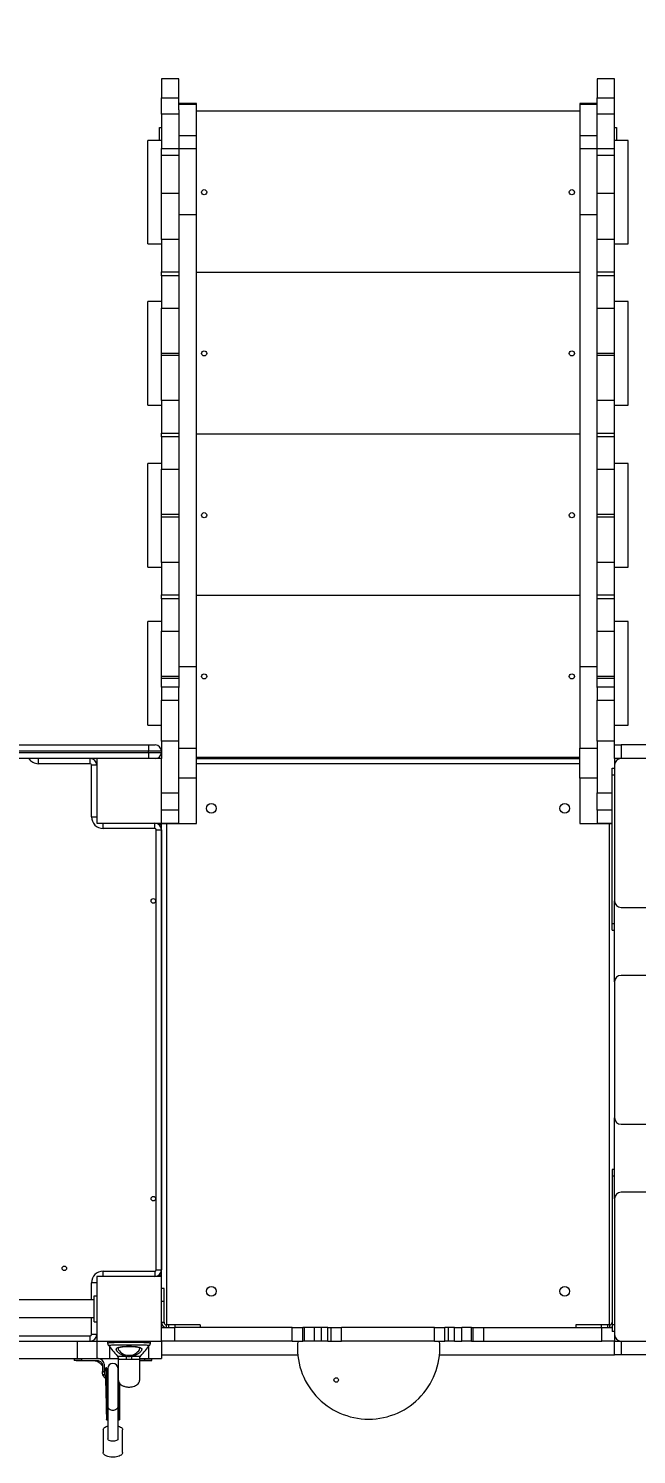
# Model space of a CAD drawing. Header units: millimetres. Extents: x -4213 to 6276, y -6120 to 3870.
# Drawn here: x -50 to 889, y -673 to 1530 of the extents above; entities that cross this region are included whole.
import ezdxf

# ---------------------------------------------------------------- set-up
doc = ezdxf.new("R2010")
doc.units = ezdxf.units.MM
for name, color, linetype in [('DIKOM_ОБЪЕКТ', 7, 'Continuous'), ('DIKOM_РАЗМЕР_ЗОНА', 7, 'Continuous'), ('DIKOM_РАЗМЕР_ОБЪЕКТА', 7, 'Continuous')]:
    doc.layers.add(name, color=color, linetype=linetype)
doc.styles.add('style1', font='arial.ttf', dxfattribs={"width": 0.8})
doc.dimstyles.new('1-50', dxfattribs={"dimtxt": 300, "dimasz": 200, "dimexe": 100, "dimexo": 0, "dimgap": 100, "dimtad": 1, "dimtxsty": 'style1', "dimcen": 200, "dimclrd": 7, "dimclre": 7, "dimclrt": 7, "dimadec": 1, "dimazin": 2, "dimtfac": 1, "dimtmove": 0, "dimatfit": 2, "dimfxl": 0, "dimlwd": 25, "dimlwe": 18, "dimarcsym": 0})

# ---------------------------------------------------------------- blocks, each defined once
blk = doc.blocks.new('*D10')
at = {"layer": 'Defpoints', "color": 0, "transparency": 16777216}
for p in [(-1727.9, 1809.5), (-15.3, -2213.8), (5045.7, -2213.8)]:
    blk.add_point(p, dxfattribs=at)
at = {"layer": 'DIKOM_РАЗМЕР_ОБЪЕКТА', "color": 7, "lineweight": 18, "transparency": 16777216}
for p, q in [((-1727.9, 1809.5), (5145.7, 1809.5)), ((-15.3, -2213.8), (5145.7, -2213.8))]:
    blk.add_line(p, q, dxfattribs=at)
at = {"layer": 'DIKOM_РАЗМЕР_ОБЪЕКТА', "color": 7, "lineweight": 25, "transparency": 16777216}
blk.add_line((5045.7, 1609.5), (5045.7, -2013.8), dxfattribs=at)
at = {"layer": 'DIKOM_РАЗМЕР_ОБЪЕКТА', "color": 7, "transparency": 16777216}
for points in [[(5012.4, 1609.5), (5079.1, 1609.5), (5045.7, 1809.5)], [(5012.4, -2013.8), (5079.1, -2013.8), (5045.7, -2213.8)]]:
    blk.add_solid(points, dxfattribs=at)
at = {"layer": 'DIKOM_РАЗМЕР_ОБЪЕКТА', "color": 7, "transparency": 16777216, "insert": (4792.6, -133.9), "char_height": 300, "attachment_point": 5, "rotation": 90, "style": 'style1'}
blk.add_mtext('4000', dxfattribs=at)
blk = doc.blocks.new('*D11')
at = {"layer": 'Defpoints', "color": 0, "transparency": 16777216}
for p in [(-2152.1, 1385.2), (2355.2, -47.8), (2355.2, -4950.7)]:
    blk.add_point(p, dxfattribs=at)
at = {"layer": 'DIKOM_РАЗМЕР_ОБЪЕКТА', "color": 7, "lineweight": 18, "transparency": 16777216}
for p, q in [((-2152.1, 1385.2), (-2152.1, -5050.7)), ((2355.2, -47.8), (2355.2, -5050.7))]:
    blk.add_line(p, q, dxfattribs=at)
at = {"layer": 'DIKOM_РАЗМЕР_ОБЪЕКТА', "color": 7, "lineweight": 25, "transparency": 16777216}
blk.add_line((-1952.1, -4950.7), (2155.2, -4950.7), dxfattribs=at)
at = {"layer": 'DIKOM_РАЗМЕР_ОБЪЕКТА', "color": 7, "transparency": 16777216}
for points in [[(-1952.1, -4917.4), (-1952.1, -4984), (-2152.1, -4950.7)], [(2155.2, -4917.4), (2155.2, -4984), (2355.2, -4950.7)]]:
    blk.add_solid(points, dxfattribs=at)
at = {"layer": 'DIKOM_РАЗМЕР_ОБЪЕКТА', "color": 7, "transparency": 16777216, "insert": (229.8, -4697.5), "char_height": 300, "attachment_point": 5, "style": 'style1'}
blk.add_mtext('4500', dxfattribs=at)
blk = doc.blocks.new('*D12')
at = {"layer": 'Defpoints', "color": 0, "transparency": 16777216}
for p in [(-2081.4, 3870.1), (324.2, -3713.8), (6175.9, -3713.8)]:
    blk.add_point(p, dxfattribs=at)
at = {"layer": 'DIKOM_РАЗМЕР_ЗОНА', "color": 7, "lineweight": 18, "transparency": 16777216}
for p, q in [((-2081.4, 3870.1), (6275.9, 3870.1)), ((324.2, -3713.8), (6275.9, -3713.8))]:
    blk.add_line(p, q, dxfattribs=at)
at = {"layer": 'DIKOM_РАЗМЕР_ЗОНА', "color": 7, "lineweight": 25, "transparency": 16777216}
blk.add_line((6175.9, 3670.1), (6175.9, -3513.8), dxfattribs=at)
at = {"layer": 'DIKOM_РАЗМЕР_ЗОНА', "color": 7, "transparency": 16777216}
for points in [[(6142.6, 3670.1), (6209.2, 3670.1), (6175.9, 3870.1)], [(6142.6, -3513.8), (6209.2, -3513.8), (6175.9, -3713.8)]]:
    blk.add_solid(points, dxfattribs=at)
at = {"layer": 'DIKOM_РАЗМЕР_ЗОНА', "color": 7, "transparency": 16777216, "insert": (5922.7, -112.7), "char_height": 300, "attachment_point": 5, "rotation": 90, "style": 'style1'}
blk.add_mtext('7600', dxfattribs=at)
blk = doc.blocks.new('*D13')
at = {"layer": 'Defpoints', "color": 0, "transparency": 16777216}
for p in [(-4212.8, 1738.8), (3855.2, -47.8), (3855.2, -6019.8)]:
    blk.add_point(p, dxfattribs=at)
at = {"layer": 'DIKOM_РАЗМЕР_ЗОНА', "color": 7, "lineweight": 18, "transparency": 16777216}
for p, q in [((-4212.8, 1738.8), (-4212.8, -6119.8)), ((3855.2, -47.8), (3855.2, -6119.8))]:
    blk.add_line(p, q, dxfattribs=at)
at = {"layer": 'DIKOM_РАЗМЕР_ЗОНА', "color": 7, "lineweight": 25, "transparency": 16777216}
blk.add_line((-4012.8, -6019.8), (3655.2, -6019.8), dxfattribs=at)
at = {"layer": 'DIKOM_РАЗМЕР_ЗОНА', "color": 7, "transparency": 16777216}
for points in [[(-4012.8, -5986.5), (-4012.8, -6053.1), (-4212.8, -6019.8)], [(3655.2, -5986.5), (3655.2, -6053.1), (3855.2, -6019.8)]]:
    blk.add_solid(points, dxfattribs=at)
at = {"layer": 'DIKOM_РАЗМЕР_ЗОНА', "color": 7, "transparency": 16777216, "insert": (310.3, -5766.6), "char_height": 300, "attachment_point": 5, "style": 'style1'}
blk.add_mtext('8100', dxfattribs=at)

msp = doc.modelspace()

# ---------------------------------------------------------------- linework, layer by layer
at = {"layer": 'DIKOM_ОБЪЕКТ', "color": 7, "linetype": 'Continuous', "lineweight": 15}
for p, q in [((182.179, 1452.004), (155.179, 1452.004)), ((155.179, 1452.004), (155.179, 1422.875)), ((182.179, 1422.875), (182.179, 1452.004)), ((855.179, 1452.004), (828.179, 1452.004)), ((828.179, 1452.004), (828.179, 1422.875)), ((855.179, 1422.875), (855.179, 1452.004)), ((155.179, 1422.875), (182.179, 1422.875)), ((155.179, 1397.688), (155.179, 1422.875)), ((182.179, 1404.357), (182.179, 1422.875)), ((209.178, 1413.897), (182.179, 1413.897)), ((182.179, 1413.249), (209.178, 1413.249)), ((209.178, 1413.249), (209.178, 1413.897)), ((209.178, 1364.591), (209.178, 1413.249)), ((828.179, 1413.897), (801.179, 1413.897)), ((801.179, 1413.897), (801.179, 1413.249)), ((801.179, 1413.249), (828.179, 1413.249)), ((801.179, 1413.249), (801.179, 1364.591)), ((828.179, 1422.875), (855.179, 1422.875)), ((828.179, 1404.357), (828.179, 1422.875)), ((855.179, 1397.688), (855.179, 1422.875)), ((182.179, 1397.688), (155.179, 1397.688)), ((155.179, 1397.688), (155.179, 1344.753)), ((182.179, 1404.357), (182.179, 1364.591)), ((801.179, 1402.004), (209.178, 1402.004)), ((828.179, 1364.591), (828.179, 1404.357)), ((855.179, 1397.688), (828.179, 1397.688)), ((855.179, 1344.753), (855.179, 1397.688)), ((152.179, 1357.004), (152.179, 1377.004)), ((152.179, 1377.004), (155.179, 1377.004)), ((855.179, 1377.004), (858.179, 1377.004)), ((858.179, 1377.004), (858.179, 1357.004)), ((155.179, 1357.004), (134.179, 1357.004)), ((134.179, 1197.004), (134.179, 1357.004)), ((155.179, 1344.753), (182.179, 1344.753)), ((155.179, 1333.965), (155.179, 1344.753)), ((182.179, 1364.591), (209.178, 1364.591)), ((182.179, 1364.591), (182.179, 1344.463)), ((182.179, 1344.463), (209.178, 1344.463)), ((182.179, 1344.463), (182.179, 1242.594)), ((209.178, 1344.463), (209.178, 1364.591)), ((209.178, 1242.594), (209.178, 1344.463)), ((801.179, 1364.591), (828.179, 1364.591)), ((801.179, 1364.591), (801.179, 1344.463)), ((801.179, 1344.463), (828.179, 1344.463)), ((801.179, 1344.463), (801.179, 1242.594)), ((828.179, 1344.463), (828.179, 1364.591)), ((828.179, 1344.753), (855.179, 1344.753)), ((828.179, 1242.594), (828.179, 1344.463)), ((876.179, 1357.004), (855.179, 1357.004)), ((855.179, 1333.965), (855.179, 1344.753)), ((876.179, 1197.004), (876.179, 1357.004)), ((182.179, 1333.965), (155.179, 1333.965)), ((155.179, 1275.054), (155.179, 1333.965)), ((855.179, 1333.965), (828.179, 1333.965)), ((855.179, 1275.054), (855.179, 1333.965)), ((182.179, 1275.054), (155.179, 1275.054)), ((155.179, 1204.004), (155.179, 1275.054)), ((855.179, 1275.054), (828.179, 1275.054)), ((855.179, 1204.004), (855.179, 1275.054)), ((182.179, 1242.594), (209.178, 1242.594)), ((182.179, 1242.594), (182.179, 544.549)), ((209.178, 544.549), (209.178, 1242.594)), ((801.179, 1242.594), (828.179, 1242.594)), ((801.179, 1242.594), (801.179, 544.549)), ((828.179, 544.549), (828.179, 1242.594)), ((134.179, 1197.004), (155.179, 1197.004)), ((182.179, 1204.004), (155.179, 1204.004)), ((155.179, 1204.004), (155.179, 1154.004)), ((855.179, 1204.004), (828.179, 1204.004)), ((855.179, 1154.004), (855.179, 1204.004)), ((855.179, 1197.004), (876.179, 1197.004)), ((155.179, 1154.004), (182.179, 1154.004)), ((155.179, 1148.004), (155.179, 1154.004)), ((182.179, 1148.004), (155.179, 1148.004)), ((155.179, 1148.004), (155.179, 1098.004)), ((801.179, 1153.004), (209.178, 1153.004)), ((828.179, 1154.004), (855.179, 1154.004)), ((855.179, 1148.004), (828.179, 1148.004)), ((855.179, 1148.004), (855.179, 1154.004)), ((855.179, 1098.004), (855.179, 1148.004)), ((155.179, 1108.004), (134.179, 1108.004)), ((134.179, 948.004), (134.179, 1108.004)), ((876.179, 1108.004), (855.179, 1108.004)), ((876.179, 1096.396), (876.179, 1108.004)), ((155.179, 1098.004), (182.179, 1098.004)), ((155.179, 1028.004), (155.179, 1098.004)), ((828.179, 1098.004), (855.179, 1098.004)), ((855.179, 1028.004), (855.179, 1098.004)), ((876.179, 948.004), (876.179, 1096.396)), ((182.179, 1028.004), (155.179, 1028.004)), ((155.179, 1025.004), (155.179, 1028.004)), ((182.179, 1025.004), (155.179, 1025.004)), ((155.179, 955.004), (155.179, 1025.004)), ((855.179, 1028.004), (828.179, 1028.004)), ((855.179, 1025.004), (828.179, 1025.004)), ((855.179, 1025.004), (855.179, 1028.004)), ((855.179, 955.004), (855.179, 1025.004)), ((134.179, 948.004), (155.179, 948.004)), ((182.179, 955.004), (155.179, 955.004)), ((155.179, 955.004), (155.179, 905.004)), ((855.179, 955.004), (828.179, 955.004)), ((855.179, 905.004), (855.179, 955.004)), ((855.179, 948.004), (876.179, 948.004)), ((155.179, 905.004), (182.179, 905.004)), ((155.179, 899.004), (155.179, 905.004)), ((828.179, 905.004), (855.179, 905.004)), ((855.179, 899.004), (855.179, 905.004)), ((182.179, 899.004), (155.179, 899.004)), ((155.179, 899.004), (155.179, 849.004)), ((801.179, 903.004), (209.178, 903.004)), ((855.179, 899.004), (828.179, 899.004)), ((855.179, 849.004), (855.179, 899.004)), ((155.179, 858.004), (134.179, 858.004)), ((134.179, 698.004), (134.179, 858.004)), ((155.179, 849.004), (182.179, 849.004)), ((155.179, 779.004), (155.179, 849.004)), ((828.179, 849.004), (855.179, 849.004)), ((876.179, 858.004), (855.179, 858.004)), ((855.179, 779.004), (855.179, 849.004)), ((876.179, 698.004), (876.179, 858.004)), ((182.179, 779.004), (155.179, 779.004)), ((155.179, 775.004), (155.179, 779.004)), ((182.179, 775.004), (155.179, 775.004)), ((155.179, 705.004), (155.179, 775.004)), ((855.179, 779.004), (828.179, 779.004)), ((855.179, 775.004), (828.179, 775.004)), ((855.179, 775.004), (855.179, 779.004)), ((855.179, 705.004), (855.179, 775.004)), ((182.179, 705.004), (155.179, 705.004)), ((155.179, 705.004), (155.179, 655.004)), ((855.179, 705.004), (828.179, 705.004)), ((855.179, 655.004), (855.179, 705.004)), ((134.179, 698.004), (155.179, 698.004)), ((855.179, 698.004), (876.179, 698.004)), ((155.179, 655.004), (182.179, 655.004)), ((155.179, 649.004), (155.179, 655.004)), ((182.179, 649.004), (155.179, 649.004)), ((155.179, 649.004), (155.179, 599.004)), ((801.179, 654.004), (209.178, 654.004)), ((828.179, 655.004), (855.179, 655.004)), ((855.179, 649.004), (828.179, 649.004)), ((855.179, 649.004), (855.179, 655.004)), ((855.179, 599.004), (855.179, 649.004)), ((155.179, 613.783), (134.179, 613.783)), ((134.179, 453.783), (134.179, 613.783)), ((155.179, 599.004), (182.179, 599.004)), ((155.179, 529.004), (155.179, 599.004)), ((828.179, 599.004), (855.179, 599.004)), ((876.179, 613.783), (855.179, 613.783)), ((855.179, 529.004), (855.179, 599.004)), ((876.179, 453.783), (876.179, 613.783)), ((182.179, 529.004), (155.179, 529.004)), ((155.179, 526.004), (155.179, 529.004)), ((182.179, 544.549), (209.178, 544.549)), ((182.179, 544.549), (182.179, 511.668)), ((209.178, 418.024), (209.178, 544.549)), ((801.179, 544.549), (828.179, 544.549)), ((801.179, 544.549), (801.179, 418.024)), ((828.179, 511.668), (828.179, 544.549)), ((855.179, 529.004), (828.179, 529.004)), ((855.179, 526.004), (855.179, 529.004)), ((182.179, 526.004), (155.179, 526.004)), ((155.179, 512.462), (155.179, 526.004)), ((182.179, 512.462), (155.179, 512.462)), ((155.179, 512.462), (155.179, 492.286)), ((182.179, 492.286), (182.179, 511.668)), ((855.179, 526.004), (828.179, 526.004)), ((855.179, 512.462), (828.179, 512.462)), ((828.179, 511.668), (828.179, 492.286)), ((855.179, 512.462), (855.179, 526.004)), ((855.179, 492.286), (855.179, 512.462)), ((155.179, 492.286), (182.179, 492.286)), ((155.179, 429.182), (155.179, 492.286)), ((182.179, 429.182), (182.179, 492.286)), ((828.179, 492.286), (855.179, 492.286)), ((828.179, 429.182), (828.179, 492.286)), ((855.179, 429.182), (855.179, 492.286)), ((134.179, 453.783), (155.179, 453.783)), ((855.179, 453.783), (876.179, 453.783)), ((-242.821, 423.176), (135.179, 423.176)), ((135.179, 423.176), (135.179, 413.676)), ((135.179, 423.176), (145.679, 423.176)), ((182.179, 429.182), (155.179, 429.182)), ((155.179, 429.182), (155.179, 413.676)), ((182.179, 349.359), (182.179, 429.182)), ((855.179, 429.182), (828.179, 429.182)), ((828.179, 429.182), (828.179, 349.359)), ((855.179, 423.176), (855.179, 429.182)), ((855.179, 402.176), (855.179, 423.176)), ((855.179, 423.176), (865.179, 423.176)), ((1075.179, 423.176), (865.179, 423.176)), ((865.179, 423.176), (865.179, 402.176)), ((135.179, 413.676), (-242.821, 413.676)), ((-242.821, 411.676), (135.179, 411.676)), ((55.179, 402.176), (-242.821, 402.176)), ((-34.821, 394.176), (-34.821, 402.176)), ((45.179, 394.176), (45.179, 402.176)), ((155.179, 402.176), (55.179, 402.176)), ((55.179, 402.176), (55.179, 302.176)), ((135.179, 411.676), (135.179, 413.676)), ((155.179, 413.676), (135.179, 413.676)), ((135.179, 411.676), (155.179, 411.676)), ((135.179, 411.676), (135.179, 402.176)), ((155.179, 413.676), (155.179, 411.676)), ((155.179, 411.676), (155.179, 402.176)), ((155.179, 302.176), (155.179, 402.176)), ((182.179, 418.024), (209.178, 418.024)), ((209.178, 372.004), (209.178, 418.024)), ((209.178, 404.004), (801.179, 404.004)), ((209.178, 402.176), (801.179, 402.176)), ((801.179, 418.024), (828.179, 418.024)), ((801.179, 372.004), (801.179, 418.024)), ((855.179, 402.176), (855.179, 392.176)), ((865.179, 402.176), (855.179, 402.176)), ((1745.179, 402.176), (865.179, 402.176)), ((45.179, 394.176), (-34.821, 394.176)), ((47.179, 312.176), (47.179, 392.176)), ((47.179, 392.176), (55.179, 392.176)), ((801.179, 394.176), (209.178, 394.176)), ((851.179, 387.176), (855.179, 387.176)), ((851.179, 377.176), (851.179, 387.176)), ((851.179, 147.176), (851.179, 377.176)), ((851.179, 377.176), (855.179, 377.176)), ((855.179, 392.176), (855.179, 182.176)), ((209.178, 372.004), (182.179, 372.004)), ((209.178, 302.004), (209.178, 372.004)), ((828.179, 372.004), (801.179, 372.004)), ((801.179, 372.004), (801.179, 302.004)), ((155.179, 349.359), (182.179, 349.359)), ((182.179, 322.176), (182.179, 349.359)), ((828.179, 322.176), (828.179, 349.359)), ((828.179, 349.359), (851.179, 349.359)), ((47.179, 312.176), (55.179, 312.176)), ((182.179, 322.176), (155.179, 322.176)), ((182.179, 302.176), (182.179, 322.176)), ((828.179, 322.176), (828.179, 302.176)), ((851.179, 322.176), (828.179, 322.176)), ((55.179, 302.176), (155.179, 302.176)), ((65.179, 294.176), (65.179, 302.176)), ((145.179, 294.176), (65.179, 294.176)), ((145.179, 294.176), (145.179, 302.176)), ((147.179, -387.824), (147.179, 292.176)), ((147.179, 292.176), (155.179, 292.176)), ((155.179, 299.876), (151.559, 299.876)), ((155.179, 302.176), (155.179, 302.004)), ((155.179, 302.176), (182.179, 302.176)), ((155.179, 302.004), (182.179, 302.004)), ((155.179, -397.824), (155.179, 302.004)), ((155.179, 292.176), (155.179, -387.824)), ((163.179, 302.004), (163.179, -472.824)), ((182.179, 302.176), (182.179, 302.004)), ((182.179, 302.004), (209.178, 302.004)), ((801.179, 302.004), (828.179, 302.004)), ((828.179, 302.004), (828.179, 302.176)), ((828.179, 302.176), (851.179, 302.176)), ((828.179, 302.004), (851.179, 302.004)), ((847.179, -472.824), (847.179, 302.004)), ((855.179, 57.176), (855.179, 182.176)), ((865.179, 172.176), (1745.179, 172.176)), ((851.179, 147.176), (855.179, 147.176)), ((851.179, 137.176), (851.179, 147.176)), ((851.179, 137.176), (855.179, 137.176)), ((1745.179, 67.176), (865.179, 67.176)), ((855.179, 57.176), (855.179, -152.824)), ((855.179, -277.824), (855.179, -152.824)), ((865.179, -162.824), (1745.179, -162.824)), ((855.179, -232.824), (851.179, -232.824)), ((851.179, -232.824), (851.179, -242.824)), ((855.179, -242.824), (851.179, -242.824)), ((851.179, -242.824), (851.179, -472.824)), ((855.179, -277.824), (855.179, -487.824)), ((1745.179, -267.824), (865.179, -267.824)), ((65.179, -389.824), (145.179, -389.824)), ((65.179, -397.824), (65.179, -389.824)), ((145.179, -389.824), (145.179, -397.824)), ((147.179, -387.824), (155.179, -387.824)), ((151.559, -395.524), (155.179, -395.524)), ((55.179, -407.824), (47.179, -407.824)), ((47.179, -434.325), (47.179, -407.824)), ((155.179, -397.824), (55.179, -397.824)), ((55.179, -397.824), (55.179, -497.824)), ((155.179, -497.824), (155.179, -397.824)), ((159.179, -416.824), (155.179, -416.824)), ((159.179, -436.824), (159.179, -416.824)), ((51.178, -434.325), (-373.719, -434.325)), ((51.178, -427.824), (55.179, -427.824)), ((51.178, -467.824), (51.178, -427.824)), ((159.179, -436.824), (155.179, -436.824)), ((159.179, -468.824), (159.179, -436.824)), ((-375.085, -461.325), (51.178, -461.325)), ((47.179, -487.824), (47.179, -461.325)), ((51.178, -467.824), (55.179, -467.824)), ((155.179, -468.824), (159.179, -468.824)), ((155.179, -476.824), (175.179, -476.824)), ((163.179, -476.824), (163.179, -472.824)), ((166.131, -472.824), (163.179, -472.824)), ((166.131, -472.824), (166.131, -476.824)), ((175.814, -472.824), (166.131, -472.824)), ((175.179, -476.824), (175.179, -497.824)), ((357.011, -476.824), (175.179, -476.824)), ((175.814, -472.824), (175.814, -476.824)), ((215.179, -472.824), (175.814, -472.824)), ((215.179, -472.824), (215.179, -476.824)), ((357.011, -497.824), (357.011, -476.824)), ((357.011, -476.824), (373.481, -476.824)), ((373.481, -497.824), (373.481, -476.824)), ((376.14, -476.824), (373.481, -476.824)), ((376.14, -497.824), (376.14, -476.824)), ((391.358, -476.824), (376.14, -476.824)), ((391.358, -497.824), (391.358, -476.824)), ((402.301, -476.824), (391.358, -476.824)), ((402.301, -497.824), (402.301, -476.824)), ((412.001, -476.824), (402.301, -476.824)), ((412.001, -497.824), (412.001, -476.824)), ((412.001, -476.824), (417.247, -476.824)), ((417.247, -497.824), (417.247, -476.824)), ((417.247, -476.824), (433.344, -476.824)), ((433.344, -497.824), (433.344, -476.824)), ((577.013, -476.824), (433.344, -476.824)), ((577.013, -497.824), (577.013, -476.824)), ((577.013, -476.824), (593.11, -476.824)), ((593.11, -497.824), (593.11, -476.824)), ((598.356, -476.824), (593.11, -476.824)), ((598.356, -497.824), (598.356, -476.824)), ((608.056, -476.824), (598.356, -476.824)), ((608.056, -497.824), (608.056, -476.824)), ((608.056, -476.824), (618.999, -476.824)), ((618.999, -497.824), (618.999, -476.824)), ((634.217, -476.824), (618.999, -476.824)), ((634.217, -497.824), (634.217, -476.824)), ((634.217, -476.824), (636.876, -476.824)), ((636.876, -497.824), (636.876, -476.824)), ((636.876, -476.824), (653.346, -476.824)), ((653.346, -497.824), (653.346, -476.824)), ((653.346, -476.824), (835.179, -476.824)), ((795.179, -472.824), (795.179, -476.824)), ((834.543, -472.824), (795.179, -472.824)), ((834.543, -472.824), (834.543, -476.824)), ((844.226, -472.824), (834.543, -472.824)), ((835.179, -497.824), (835.179, -476.824)), ((835.179, -476.824), (851.179, -476.824)), ((844.226, -472.824), (844.226, -476.824)), ((847.179, -472.824), (844.226, -472.824)), ((847.179, -472.824), (847.179, -476.824)), ((855.179, -472.824), (851.179, -472.824)), ((851.179, -472.824), (851.179, -482.824)), ((855.179, -482.824), (851.179, -482.824)), ((-380.51, -497.824), (25.179, -497.824)), ((-378.96, -489.824), (45.179, -489.824)), ((25.179, -497.824), (25.179, -524.824)), ((25.179, -497.824), (55.179, -497.824)), ((45.179, -497.824), (45.179, -489.824)), ((55.179, -487.824), (47.179, -487.824)), ((55.179, -497.824), (55.179, -524.824)), ((55.179, -497.824), (155.179, -497.824)), ((72.085, -498.324), (72.085, -500.953)), ((105.085, -498.324), (72.085, -498.324)), ((72.085, -500.953), (72.085, -500.954)), ((75.179, -506.572), (75.179, -524.824)), ((138.085, -498.324), (105.085, -498.324)), ((135.179, -506.337), (135.179, -524.824)), ((138.085, -500.949), (138.085, -498.324)), ((138.085, -500.95), (138.085, -500.949)), ((155.179, -497.824), (155.179, -524.824)), ((175.179, -497.824), (155.179, -497.824)), ((357.011, -497.824), (175.179, -497.824)), ((357.011, -497.824), (373.481, -497.824)), ((376.14, -497.824), (373.481, -497.824)), ((391.358, -497.824), (376.14, -497.824)), ((402.301, -497.824), (391.358, -497.824)), ((412.001, -497.824), (402.301, -497.824)), ((412.001, -497.824), (417.247, -497.824)), ((417.247, -497.824), (433.344, -497.824)), ((577.013, -497.824), (433.344, -497.824)), ((577.013, -497.824), (593.11, -497.824)), ((598.356, -497.824), (593.11, -497.824)), ((608.056, -497.824), (598.356, -497.824)), ((608.056, -497.824), (618.999, -497.824)), ((634.217, -497.824), (618.999, -497.824)), ((634.217, -497.824), (636.876, -497.824)), ((636.876, -497.824), (653.346, -497.824)), ((653.346, -497.824), (835.179, -497.824)), ((855.179, -497.824), (835.179, -497.824)), ((855.179, -487.824), (855.179, -497.824)), ((855.179, -518.824), (855.179, -497.824)), ((855.179, -497.824), (865.179, -497.824)), ((865.179, -497.824), (1745.179, -497.824)), ((865.179, -497.824), (865.179, -518.824)), ((-387.308, -524.824), (25.179, -524.824)), ((20.179, -524.824), (20.179, -527.824)), ((27.317, -527.824), (20.199, -527.824)), ((25.179, -524.824), (55.179, -524.824)), ((31.461, -524.824), (31.461, -527.824)), ((31.461, -527.824), (56.164, -527.824)), ((55.179, -524.824), (75.179, -524.824)), ((75.179, -524.824), (88.633, -524.824)), ((86.993, -520.79), (87.035, -520.8)), ((88.709, -525.586), (88.706, -525.543)), ((121.574, -524.824), (135.179, -524.824)), ((128.896, -527.824), (121.585, -527.824)), ((128.896, -524.824), (128.896, -527.824)), ((134.9, -527.824), (140.179, -527.824)), ((135.179, -524.824), (155.179, -524.824)), ((140.179, -527.824), (140.179, -524.824)), ((155.179, -518.824), (365.681, -518.824)), ((584.676, -518.824), (855.179, -518.824)), ((865.179, -518.824), (855.179, -518.824)), ((1075.179, -518.824), (865.179, -518.824)), ((64.178, -535.824), (64.178, -536.824)), ((64.178, -536.824), (64.178, -544.963)), ((64.178, -544.963), (67.179, -544.963)), ((64.21, -546.454), (64.227, -547.175)), ((64.211, -546.475), (64.263, -547.172)), ((67.564, -550.173), (64.846, -550.173)), ((67.179, -536.824), (67.179, -535.824)), ((67.179, -544.963), (67.179, -536.824)), ((70.519, -539.13), (69.519, -539.143)), ((72.179, -540.257), (72.179, -597.726)), ((88.179, -597.726), (88.179, -540.257)), ((88.585, -546.687), (88.315, -546.886)), ((69.415, -566.51), (69.852, -606.464)), ((88.179, -556.055), (88.585, -555.812)), ((88.59, -557.861), (88.179, -558.058)), ((71.504, -594.874), (71.66, -593.744)), ((70.5, -595.041), (70.309, -619.427)), ((70.502, -595.244), (70.317, -618.752)), ((70.5, -595.041), (70.502, -595.244)), ((70.502, -595.244), (71.502, -595.231)), ((71.502, -595.231), (71.317, -618.739)), ((72.179, -597.726), (72.179, -648.647)), ((88.179, -648.647), (88.179, -597.726)), ((89.498, -595.001), (89.314, -618.509)), ((89.498, -595.001), (90.498, -594.989)), ((90.498, -594.989), (90.313, -618.497)), ((65.179, -635.021), (65.179, -669.861)), ((70.317, -618.752), (71.317, -618.739)), ((70.332, -619.68), (71.342, -619.667)), ((89.233, -619.438), (90.232, -619.426)), ((89.314, -618.509), (90.313, -618.497)), ((95.179, -669.861), (95.179, -635.021))]:
    msp.add_line(p, q, dxfattribs=at)
at = {"layer": 'DIKOM_ОБЪЕКТ', "color": 7, "linetype": 'Continuous', "lineweight": 15, "flags": 128}
for points in [[(88.147, -508.71), (88.116, -509.12), (88.545, -510.529), (89.021, -511.419), (90.238, -513.076), (91.897, -514.769), (93.572, -516.116), (95.53, -517.358), (97.431, -518.283), (99.522, -519.029), (101.699, -519.534), (103.973, -519.795), (106.52, -519.772), (109.015, -519.432), (111.373, -518.798), (113.537, -517.924), (116.228, -516.373), (118.439, -514.616), (120.025, -512.964), (121.189, -511.35), (122.057, -509.115), (122.057, -509.115)], [(69.338, -543.836), (69.351, -542.764), (69.378, -541.365), (69.41, -540.297), (69.449, -539.571), (69.492, -539.197), (69.541, -539.179), (69.594, -539.516), (69.651, -540.206), (69.71, -541.239), (69.772, -542.604), (69.836, -544.286), (69.9, -546.265), (69.965, -548.518), (70.029, -551.02), (70.092, -553.741), (70.153, -556.651), (70.211, -559.716), (70.265, -562.901), (70.316, -566.168), (70.362, -569.482), (70.402, -572.803), (70.438, -576.093), (70.467, -579.315), (70.49, -582.432), (70.506, -585.407), (70.515, -588.207), (70.518, -590.799), (70.513, -593.154), (70.502, -595.244)], [(70.519, -539.13), (70.541, -539.166), (70.594, -539.504), (70.65, -540.193), (70.71, -541.226), (70.772, -542.591), (70.836, -544.273), (70.9, -546.252), (70.965, -548.505), (71.029, -551.007), (71.092, -553.728), (71.152, -556.638), (71.21, -559.703), (71.265, -562.888), (71.316, -566.156), (71.361, -569.469), (71.402, -572.79), (71.437, -576.08), (71.467, -579.302), (71.489, -582.419), (71.506, -585.394), (71.515, -588.194), (71.518, -590.786), (71.513, -593.141), (71.502, -595.231)], [(88.312, -546.758), (88.314, -546.243), (88.328, -544.235), (88.348, -542.521), (88.374, -541.122), (88.407, -540.054), (88.445, -539.329), (88.489, -538.955), (88.537, -538.936), (88.583, -539.212)], [(69.415, -566.51), (69.382, -563.235), (69.354, -560.04), (69.334, -556.962), (69.33, -556.237)], [(89.228, -560.636), (89.262, -562.658), (89.312, -565.926), (89.358, -569.239), (89.399, -572.56), (89.434, -575.851), (89.463, -579.073), (89.486, -582.189), (89.502, -585.164), (89.512, -587.964), (89.514, -590.556), (89.51, -592.911), (89.498, -595.001)], [(90.259, -562.528), (90.261, -562.645), (90.312, -565.913), (90.358, -569.227), (90.399, -572.548), (90.434, -575.838), (90.463, -579.06), (90.486, -582.176), (90.502, -585.152), (90.511, -587.951), (90.514, -590.544), (90.51, -592.898), (90.498, -594.989)], [(71.66, -593.744), (71.663, -593.73), (72.179, -592.351)], [(88.179, -597.726), (88.073, -598.911), (87.61, -600.437), (86.8, -601.837), (85.68, -603.044), (84.303, -604.002), (82.733, -604.668), (81.044, -605.008), (79.314, -605.008), (77.624, -604.668), (76.054, -604.002), (74.677, -603.044), (73.557, -601.837), (72.747, -600.437), (72.284, -598.911), (72.179, -597.726)], [(65.179, -635.021), (65.19, -634.738), (65.453, -633.618), (66.061, -632.53), (67.001, -631.5), (68.249, -630.553), (69.777, -629.711), (71.549, -628.993), (72.179, -628.787)], [(88.179, -628.787), (88.808, -628.993), (90.58, -629.711), (92.108, -630.553), (93.356, -631.5), (94.296, -632.53), (94.904, -633.618), (95.168, -634.738), (95.179, -635.021)], [(88.179, -648.647), (88.073, -649.283), (87.61, -650.102), (86.8, -650.853), (85.68, -651.501), (84.303, -652.015), (82.733, -652.372), (81.044, -652.555), (79.314, -652.555), (77.624, -652.372), (76.054, -652.015), (74.677, -651.501), (73.557, -650.853), (72.747, -650.102), (72.284, -649.283), (72.179, -648.647)], [(95.179, -669.861), (95.08, -670.706), (94.642, -671.813), (93.866, -672.875), (92.769, -673.866), (91.377, -674.764), (89.722, -675.546), (87.844, -676.195), (85.786, -676.696), (83.596, -677.036), (81.327, -677.208), (79.03, -677.208), (76.761, -677.036), (74.571, -676.696), (72.513, -676.195), (70.635, -675.546), (68.98, -674.764), (67.588, -673.866), (66.491, -672.875), (65.715, -671.813), (65.277, -670.706), (65.179, -669.861)]]:
    msp.add_lwpolyline(points, dxfattribs=at)
at = {"layer": 'DIKOM_ОБЪЕКТ', "color": 7, "linetype": 'Continuous', "lineweight": 15}
for centre, radius in [((221.179, 1277.004), 4), ((789.179, 1277.004), 4), ((221.179, 1028.004), 4), ((789.179, 1028.004), 4), ((221.179, 778.004), 4), ((789.179, 778.004), 4), ((221.179, 529.004), 4), ((789.179, 529.004), 4), ((232.179, 325.176), 7.5), ((778.179, 325.176), 7.5), ((142.679, 182.176), 3.5), ((142.679, -277.824), 3.5), ((5.179, -385.324), 3.5), ((232.179, -420.824), 7.5), ((778.179, -420.824), 7.5), ((425.179, -557.824), 3.5)]:
    msp.add_circle(centre, radius, dxfattribs=at)
for centre, radius, start, end in [((145.679, 413.676), 9.5, 0, 90), ((-34.821, 412.176), 18, 213.748989, 270), ((45.179, 392.176), 10, 0, 90), ((145.679, 411.676), 9.5, 270, 0), ((865.179, 392.176), 10, 90, 180), ((45.179, 392.176), 2, 0, 90), ((65.179, 312.176), 18, 180, 270), ((145.179, 292.176), 10, 0, 90), ((145.179, 292.176), 2, 0, 90), ((865.179, 182.176), 10, 180, 270), ((865.179, 57.176), 10, 90, 180), ((865.179, -152.824), 10, 180, 270), ((865.179, -277.824), 10, 90, 180), ((65.179, -407.824), 18, 90, 180), ((145.179, -387.824), 2, 270, 0), ((145.179, -387.824), 10, 270, 0), ((163.179, -468.824), 8, 180, 270), ((163.179, -468.824), 4, 180, 270), ((847.179, -468.824), 4, 270, 0), ((847.179, -468.824), 8, 270, 300), ((45.179, -487.824), 2, 270, 0), ((45.179, -487.824), 10, 270, 0), ((72.585, -498.324), 0.5, 90, 180), ((137.585, -498.324), 0.5, 0, 90), ((475.179, -508.324), 110, 174.522518, 270), ((475.179, -508.324), 110, 270, 5.477482), ((865.179, -487.824), 10, 180, 270), ((81.686, -526.77), 19.723, 1.7971, 16.126825), ((128.518, -526.766), 19.758, 163.913701, 178.214536), ((80.179, -540.257), 8, 0, 180), ((70.57, -565.132), 1.798, 230.042755, 263.990703), ((83.238, -595.227), 6.264, 2.067693, 37.940263)]:
    msp.add_arc(centre, radius, start, end, dxfattribs=at)
for points, knots in [([(72.098, -500.963), (72.12, -501.349), (72.163, -502.121), (72.552, -503.166), (72.973, -503.91), (73.26, -504.227), (73.342, -504.317)], [0, 0, 0, 0, 0.30024477, 0.60090981, 0.88695419, 1, 1, 1, 1]), ([(72.183, -500.953), (72.155, -500.912), (72.037, -500.736), (72.776, -500.494), (74.409, -500.221), (76.958, -500.008), (80.313, -499.837), (84.342, -499.707), (88.998, -499.608), (94.066, -499.541), (99.494, -499.5), (104.177, -499.489), (108.851, -499.494), (113.481, -499.517), (118.722, -499.571), (123.622, -499.654), (127.956, -499.768), (131.676, -499.919), (134.621, -500.11), (136.722, -500.354), (137.926, -500.626), (137.984, -500.851), (138.009, -500.949)], [0, 0, 0, 0, 0.01652109, 0.07092313, 0.12379088, 0.17818879, 0.23105429, 0.28545114, 0.33831531, 0.39271242, 0.44557837, 0.49997721, 0.5280554, 0.58093227, 0.63534161, 0.68823217, 0.74265567, 0.79558421, 0.85004888, 0.90314327, 0.95778814, 1, 1, 1, 1]), ([(73.327, -504.328), (75.461, -506.914), (79.947, -512.346), (84.539, -517.916), (86.946, -520.834)], [0, 0, 0, 0, 0.47592653, 1, 1, 1, 1]), ([(136.8, -504.286), (136.814, -504.299), (136.905, -504.381), (136.211, -504.396), (134.741, -504.393), (132.486, -504.346), (129.547, -504.29), (126.035, -504.234), (121.966, -504.185), (117.517, -504.147), (112.716, -504.12), (108.531, -504.108), (104.311, -504.105), (100.085, -504.111), (95.207, -504.131), (90.539, -504.164), (86.268, -504.207), (82.438, -504.26), (79.192, -504.316), (76.562, -504.37), (74.67, -504.401), (73.527, -504.398), (73.424, -504.318), (73.379, -504.283)], [0, 0, 0, 0, 0.01004919, 0.0650327, 0.11663265, 0.16950699, 0.22000685, 0.27177915, 0.32171999, 0.37295915, 0.42261439, 0.47358526, 0.49988858, 0.54951031, 0.60044996, 0.65026831, 0.70139816, 0.75166375, 0.80321842, 0.85429199, 0.90662939, 0.95913906, 1, 1, 1, 1]), ([(100.633, -521.291), (99.965, -521.16), (98.443, -520.859), (96.203, -520.148), (93.872, -519.162), (91.679, -517.947), (89.586, -516.481), (87.756, -514.848), (86.548, -513.407), (85.742, -512.071), (85.33, -510.851), (85.471, -509.637), (86.246, -508.615), (87.592, -507.811), (89.462, -507.175), (91.712, -506.697), (94.347, -506.333), (97.23, -506.077), (100.348, -505.912), (103.558, -505.833), (106.833, -505.835), (110.027, -505.919), (113.112, -506.088), (115.949, -506.346), (118.512, -506.706), (120.69, -507.171), (122.461, -507.767), (123.754, -508.496), (124.558, -509.386), (124.782, -510.21), (124.738, -511.064), (124.491, -511.925), (123.774, -513.205), (122.534, -514.718), (120.63, -516.457), (118.111, -518.216), (115.285, -519.651), (112.401, -520.675), (110.545, -521.114), (109.566, -521.285), (109.534, -521.291)], [0, 0, 0, 0, 0.01781659, 0.0406119, 0.06387662, 0.0899596, 0.11655996, 0.14777329, 0.17984521, 0.19769296, 0.22791009, 0.25911921, 0.28889362, 0.31968585, 0.34771843, 0.37659593, 0.40400613, 0.43220012, 0.45940457, 0.4873732, 0.51449194, 0.5423649, 0.56943034, 0.59724788, 0.62426705, 0.65203621, 0.67904786, 0.70681261, 0.73400905, 0.76196814, 0.77166561, 0.79505705, 0.81888427, 0.8493418, 0.88062516, 0.91457806, 0.94968172, 0.97411305, 0.99915615, 1, 1, 1, 1]), ([(88.09, -508.705), (88.093, -508.658), (88.1, -508.545), (88.125, -508.498), (88.429, -508.19), (89, -507.848), (89.896, -507.487), (91.065, -507.149), (92.493, -506.845), (94.193, -506.582), (96.115, -506.364), (98.216, -506.196), (100.466, -506.076), (102.806, -506.006), (105.194, -505.983), (107.584, -506.009), (109.925, -506.084), (112.175, -506.209), (114.289, -506.385), (116.223, -506.612), (117.934, -506.891), (119.384, -507.215), (120.529, -507.573), (121.33, -507.932), (121.689, -508.166), (121.805, -508.261), (121.821, -508.274)], [0, 0, 0, 0, 0.03674768, 0.08892403, 0.12772853, 0.16888649, 0.20935072, 0.24895309, 0.29103636, 0.33448863, 0.37831415, 0.42327979, 0.46846218, 0.51405468, 0.55977119, 0.60538993, 0.65125704, 0.69658708, 0.74193465, 0.78686426, 0.83103992, 0.87483114, 0.91682536, 0.95797671, 0.99412883, 1, 1, 1, 1]), ([(123.252, -520.792), (125.605, -517.93), (129.994, -512.594), (134.675, -506.943), (136.846, -504.322)], [0, 0, 0, 0, 0.53632159, 1, 1, 1, 1]), ([(136.836, -504.31), (137.014, -504.088), (137.408, -503.596), (137.846, -502.596), (138.087, -501.667), (138.057, -501.106), (138.049, -500.948)], [0, 0, 0, 0, 0.25461847, 0.56416021, 0.87700969, 1, 1, 1, 1]), ([(31.461, -527.824), (31.378, -527.824), (30.963, -527.825), (29.249, -527.825), (26.834, -527.824), (24.297, -527.824), (22.462, -527.824), (21.119, -527.824), (20.311, -527.824), (20.126, -527.824), (20.222, -527.824), (20.529, -527.824), (20.534, -527.824)], [0, 0, 0, 0, 0.0105999, 0.05300706, 0.22362984, 0.35081474, 0.48168652, 0.6088728, 0.73974587, 0.86693101, 0.99780471, 1, 1, 1, 1]), ([(23.283, -527.824), (24.197, -527.824), (27.33, -527.824), (30.468, -527.825), (32.69, -527.826)], [0, 0, 0, 0, 0.29164521, 1, 1, 1, 1]), ([(28.589, -524.824), (28.718, -524.824), (29.593, -524.825), (30.602, -524.825), (31.461, -524.824)], [0, 0, 0, 0, 0.14790462, 1, 1, 1, 1]), ([(30.808, -527.826), (31.741, -527.826), (33.693, -527.826), (36.193, -527.825), (37.5, -527.824)], [0, 0, 0, 0, 0.47755232, 1, 1, 1, 1]), ([(50.749, -527.841), (50.814, -527.841), (50.945, -527.841), (51.081, -527.841), (51.149, -527.841)], [0, 0, 0, 0, 0.49843382, 1, 1, 1, 1]), ([(51.208, -527.824), (51.521, -527.84), (52.122, -527.87), (53.652, -528.216), (55.206, -528.767), (56.711, -529.48), (57.951, -530.212), (59.068, -530.978), (60.015, -531.71), (61.07, -532.662), (62.125, -533.802), (63.04, -534.675), (63.69, -535.39), (64.003, -535.837), (64.081, -536.04), (64.1, -536.089), (64.111, -536.118), (64.12, -536.142), (64.131, -536.17), (64.158, -536.253), (64.156, -536.263), (64.171, -536.369), (64.176, -536.405), (64.182, -536.726), (64.18, -537.129), (64.178, -537.477)], [0, 0, 0, 0, 0.12410668, 0.23810061, 0.33991782, 0.42564581, 0.50832697, 0.55790151, 0.61127445, 0.67613582, 0.75721567, 0.82399391, 0.86458613, 0.88378632, 0.88717823, 0.88851369, 0.88967822, 0.89077455, 0.89190088, 0.89448188, 0.91179146, 0.92507839, 0.93280881, 0.94195512, 1, 1, 1, 1]), ([(56.164, -527.824), (56.256, -527.825), (56.718, -527.83), (57.923, -527.956), (59.862, -528.578), (61.967, -530.082), (63.535, -532.319), (64.13, -534.36), (64.169, -535.54), (64.178, -535.824)], [0, 0, 0, 0, 0.02208694, 0.11061869, 0.28901967, 0.50288962, 0.7177143, 0.93183141, 1, 1, 1, 1]), ([(67.179, -535.824), (67.178, -535.74), (67.175, -535.314), (67.057, -533.661), (66.258, -530.913), (64.062, -527.854), (60.981, -525.7), (58.179, -524.889), (56.562, -524.837), (56.178, -524.824)], [0, 0, 0, 0, 0.01480897, 0.07410884, 0.28878009, 0.50345872, 0.71803716, 0.93308344, 1, 1, 1, 1]), ([(86.962, -520.861), (87.2, -521.162), (87.745, -521.85), (88.332, -523.218), (88.661, -524.539), (88.648, -525.322), (88.643, -525.588)], [0, 0, 0, 0, 0.23760031, 0.54369921, 0.84504542, 1, 1, 1, 1]), ([(87.035, -520.8), (87.074, -520.82), (87.124, -520.845), (87.744, -520.922), (88.546, -520.997), (89.568, -521.06), (90.837, -521.121), (92.416, -521.179), (94.863, -521.232), (97.616, -521.271), (99.546, -521.284), (100.633, -521.291)], [0, 0, 0, 0, 0.1290681, 0.1631296, 0.27671728, 0.39498499, 0.40847761, 0.55302969, 0.70230927, 0.83232919, 1, 1, 1, 1]), ([(88.585, -525.544), (88.585, -526.026), (88.585, -528.475), (88.585, -532.179), (88.585, -536.411), (88.585, -539.563), (88.585, -542.128), (88.585, -544.315), (88.585, -546.47), (88.585, -548.592), (88.585, -550.767), (88.585, -552.891), (88.585, -554.84), (88.585, -556.448), (88.585, -557.592), (88.585, -557.745), (88.585, -557.824)], [0, 0, 0, 0, 0.02098984, 0.10649567, 0.18189381, 0.24332854, 0.28977163, 0.34298323, 0.39196183, 0.44941475, 0.51599459, 0.59236801, 0.67898975, 0.77603725, 0.88332251, 1, 1, 1, 1]), ([(88.609, -525.529), (88.598, -525.534), (88.579, -525.544), (88.593, -525.551), (88.599, -525.554)], [0, 0, 0, 0, 0.56378707, 1, 1, 1, 1]), ([(101.399, -526.151), (100.5, -526.15), (98.732, -526.147), (96.218, -526.141), (94.195, -526.132), (92.514, -526.117), (91.155, -526.09), (89.982, -526.033), (89.174, -525.924), (88.648, -525.787), (88.691, -525.646), (88.709, -525.586)], [0, 0, 0, 0, 0.14682533, 0.28882509, 0.43069544, 0.51728795, 0.62705444, 0.73669814, 0.83327169, 0.92973685, 1, 1, 1, 1]), ([(100.633, -521.291), (101.962, -521.435), (104.924, -521.756), (107.896, -521.456), (109.534, -521.291)], [0, 0, 0, 0, 0.44886709, 1, 1, 1, 1]), ([(108.77, -526.15), (107.56, -526.127), (105.104, -526.081), (102.646, -526.127), (101.399, -526.151)], [0, 0, 0, 0, 0.49243843, 1, 1, 1, 1]), ([(121.518, -525.525), (121.499, -525.627), (121.457, -525.855), (120.201, -526.045), (118.315, -526.109), (116.156, -526.13), (113.995, -526.139), (111.526, -526.146), (109.688, -526.149), (108.77, -526.15)], [0, 0, 0, 0, 0.12440096, 0.27930586, 0.46484595, 0.58566191, 0.70658431, 0.85324671, 1, 1, 1, 1]), ([(109.534, -521.291), (110.633, -521.283), (112.858, -521.268), (115.809, -521.224), (118.37, -521.159), (120.281, -521.081), (121.699, -520.991), (122.888, -520.878), (123.109, -520.821), (123.245, -520.785)], [0, 0, 0, 0, 0.16827296, 0.34054185, 0.47842142, 0.6203717, 0.72391856, 0.8308097, 1, 1, 1, 1]), ([(121.531, -525.527), (121.54, -525.086), (121.559, -524.136), (121.956, -522.773), (122.526, -521.582), (122.975, -521.014), (123.178, -520.758)], [0, 0, 0, 0, 0.24088499, 0.51887865, 0.78221218, 1, 1, 1, 1]), ([(121.553, -525.595), (121.561, -525.195), (121.58, -524.271), (121.995, -522.872), (122.585, -521.642), (123.069, -521.051), (123.261, -520.816)], [0, 0, 0, 0, 0.229271, 0.52887118, 0.81275736, 1, 1, 1, 1]), ([(121.585, -557.824), (121.585, -557.745), (121.585, -557.592), (121.585, -556.448), (121.585, -554.84), (121.585, -552.891), (121.585, -550.767), (121.585, -548.592), (121.585, -546.47), (121.585, -544.478), (121.585, -542.667), (121.585, -540.911), (121.585, -538.949), (121.585, -536.148), (121.585, -532.179), (121.585, -528.474), (121.585, -526.025), (121.585, -525.541)], [0, 0, 0, 0, 0.11667204, 0.22395228, 0.32099524, 0.40761293, 0.48398278, 0.5505595, 0.60800974, 0.65698605, 0.69812041, 0.73224064, 0.77049341, 0.81808005, 0.89347467, 0.97897649, 1, 1, 1, 1]), ([(121.821, -508.274), (121.873, -508.322), (122.02, -508.459), (122.071, -508.562), (122.08, -508.65), (122.085, -508.697)], [0, 0, 0, 0, 0.19854545, 0.56823626, 1, 1, 1, 1]), ([(122.057, -509.115), (122.084, -508.973), (122.111, -508.827), (122.084, -508.7), (122.084, -508.697)], [0, 0, 0, 0, 0.97887773, 1, 1, 1, 1]), ([(122.574, -527.824), (123.885, -527.825), (126.393, -527.826), (128.353, -527.826), (129.288, -527.826)], [0, 0, 0, 0, 0.52253261, 1, 1, 1, 1]), ([(127.305, -527.826), (128.603, -527.826), (131.092, -527.825), (133.428, -527.825), (134.545, -527.824)], [0, 0, 0, 0, 0.5218511, 1, 1, 1, 1]), ([(140.158, -527.824), (140.164, -527.824), (140.257, -527.824), (139.9, -527.824), (139.047, -527.824), (137.61, -527.824), (135.673, -527.824), (132.901, -527.824), (130.403, -527.824), (128.896, -527.824)], [0, 0, 0, 0, 0.01229612, 0.1651441, 0.31368287, 0.46653105, 0.61507189, 0.76791897, 1, 1, 1, 1]), ([(131.905, -527.825), (132.521, -527.825), (133.734, -527.824), (134.515, -527.824), (134.9, -527.824)], [0, 0, 0, 0, 0.50794415, 1, 1, 1, 1]), ([(137.922, -524.824), (138.303, -524.824), (139.195, -524.824), (139.906, -524.824), (140.262, -524.824), (140.168, -524.824), (140.163, -524.824)], [0, 0, 0, 0, 0.2688228, 0.62918672, 0.97939551, 1, 1, 1, 1]), ([(64.178, -546.043), (64.178, -545.95), (64.178, -545.591), (64.178, -545.231), (64.178, -544.963)], [0, 0, 0, 0, 0.25632988, 1, 1, 1, 1]), ([(64.846, -550.173), (64.651, -549.514), (64.254, -548.174), (64.204, -546.763), (64.178, -546.046)], [0, 0, 0, 0, 0.49160792, 1, 1, 1, 1]), ([(70.333, -557.03), (69.599, -556.483), (68.102, -555.369), (66.137, -553.08), (65.299, -551.194), (64.846, -550.173)], [0, 0, 0, 0, 0.30647302, 0.62454496, 1, 1, 1, 1]), ([(67.179, -544.963), (67.178, -545.048), (67.178, -545.473), (67.183, -546.237), (67.147, -547.906), (67.386, -549.205), (67.564, -550.173)], [0, 0, 0, 0, 0.04844512, 0.24225847, 0.43607383, 1, 1, 1, 1]), ([(70.363, -545.225), (70.067, -544.907), (69.102, -543.869), (67.997, -541.631), (67.309, -539.146), (67.181, -537.492), (67.179, -536.879), (67.179, -536.811)], [0, 0, 0, 0, 0.14157936, 0.46104683, 0.80015244, 0.97762648, 1, 1, 1, 1]), ([(67.564, -550.173), (67.779, -550.745), (68.367, -552.31), (69.334, -553.857), (70.239, -554.529), (70.282, -554.561)], [0, 0, 0, 0, 0.3548693, 0.96914109, 1, 1, 1, 1]), ([(70.646, -544.405), (70.622, -544.407), (70.526, -544.414), (70.406, -544.809), (70.253, -545.68), (70.189, -547.388), (70.182, -549.532), (70.222, -552.016), (70.288, -554.704), (70.36, -558.329), (70.424, -561.877), (70.478, -565.296), (70.514, -567.716), (70.552, -570.601), (70.592, -573.948), (70.63, -577.699), (70.659, -581.367), (70.679, -584.816), (70.689, -587.947), (70.69, -590.993), (70.68, -592.712), (70.676, -593.599)], [0, 0, 0, 0, 0.0104661, 0.0427465, 0.10539373, 0.1651964, 0.22176124, 0.27476757, 0.32494577, 0.37381442, 0.46755941, 0.49873244, 0.53619099, 0.58085909, 0.63273165, 0.69180065, 0.75805796, 0.81248843, 0.87095861, 0.93346422, 1, 1, 1, 1]), ([(72.179, -546.983), (71.911, -546.811), (71.417, -546.494), (71.053, -546.034), (70.887, -545.824)], [0, 0, 0, 0, 0.54223512, 1, 1, 1, 1]), ([(72.179, -544.351), (72.122, -544.288), (71.871, -544.009), (71.77, -543.93), (71.725, -544.018), (71.719, -544.029)], [0, 0, 0, 0, 0.20313646, 0.89705361, 1, 1, 1, 1]), ([(88.585, -557.824), (88.64, -558.499), (88.756, -559.917), (89.701, -561.98), (91.201, -563.9), (93.189, -565.539), (95.438, -566.815), (97.716, -567.713), (99.934, -568.311), (102.28, -568.707), (105, -568.884), (108.187, -568.709), (111.626, -568.028), (114.986, -566.757), (117.906, -564.926), (120.051, -562.682), (121.357, -560.256), (121.513, -558.595), (121.585, -557.824)], [0, 0, 0, 0, 0.04633219, 0.09737697, 0.15341165, 0.21313219, 0.27355645, 0.33083114, 0.38133727, 0.43158254, 0.49443469, 0.56871214, 0.65082338, 0.73500076, 0.81488837, 0.88597256, 0.94713428, 1, 1, 1, 1]), ([(69.852, -606.464), (69.857, -607.029), (69.867, -608.16), (69.947, -609.719), (70.081, -610.782), (70.314, -611.122), (70.373, -611.208)], [0, 0, 0, 0, 0.30064735, 0.6013805, 0.89880235, 1, 1, 1, 1]), ([(70.31, -619.427), (70.31, -619.422), (70.303, -619.34), (70.31, -619.035), (70.317, -618.752)], [0, 0, 0, 0, 0.06915504, 1, 1, 1, 1]), ([(71.317, -618.739), (71.313, -619.019), (71.304, -619.581), (71.316, -619.751), (71.514, -619.382), (71.815, -618.803), (72.12, -618.38), (72.179, -618.299)], [0, 0, 0, 0, 0.24101502, 0.48210936, 0.71995265, 0.94603747, 1, 1, 1, 1]), ([(88.179, -618), (88.305, -618.162), (88.709, -618.677), (89.051, -619.253), (89.258, -619.518), (89.305, -619.302), (89.311, -618.772), (89.314, -618.509)], [0, 0, 0, 0, 0.10705773, 0.3398855, 0.55807124, 0.78117309, 1, 1, 1, 1]), ([(90.313, -618.497), (90.313, -618.789), (90.313, -619.326), (90.257, -619.369), (90.231, -619.388)], [0, 0, 0, 0, 0.54328642, 1, 1, 1, 1])]:
    msp.add_open_spline(points, degree=3, knots=knots, dxfattribs=at)

# ---------------------------------------------------------------- dimensions: what is measured, and where the dimension line sits
at = {"layer": 'DIKOM_РАЗМЕР_ЗОНА'}
dim = msp.add_linear_dim(base=(6175.905, -3713.814), p1=(-2081.415, 3870.14), p2=(324.174, -3713.814), angle=90, text='7600', dimstyle='1-50', dxfattribs=at)
dim.commit()
dim.dimension.update_dxf_attribs({"geometry": '*D12', "text_midpoint": (6175.905, -112.661), "dimtype": 160})
dim = msp.add_linear_dim(base=(3855.179, -6019.794), p1=(-4212.782, 1738.764), p2=(3855.179, -47.824), text='8100', dimstyle='1-50', dxfattribs=at)
dim.commit()
dim.dimension.update_dxf_attribs({"geometry": '*D13', "text_midpoint": (310.333, -6019.794), "dimtype": 160})
at = {"layer": 'DIKOM_РАЗМЕР_ОБЪЕКТА'}
dim = msp.add_linear_dim(base=(5045.733, -2213.814), p1=(-1727.861, 1809.479), p2=(-15.262, -2213.814), angle=90, text='4000', dimstyle='1-50', dxfattribs=at)
dim.commit()
dim.dimension.update_dxf_attribs({"geometry": '*D10', "text_midpoint": (5045.733, -133.859), "dimtype": 160})
dim = msp.add_linear_dim(base=(2355.179, -4950.697), p1=(-2152.125, 1385.215), p2=(2355.179, -47.824), text='4500', dimstyle='1-50', dxfattribs=at)
dim.commit()
dim.dimension.update_dxf_attribs({"geometry": '*D11', "text_midpoint": (229.847, -4950.697), "dimtype": 160})

doc.saveas('drawing.dxf')
